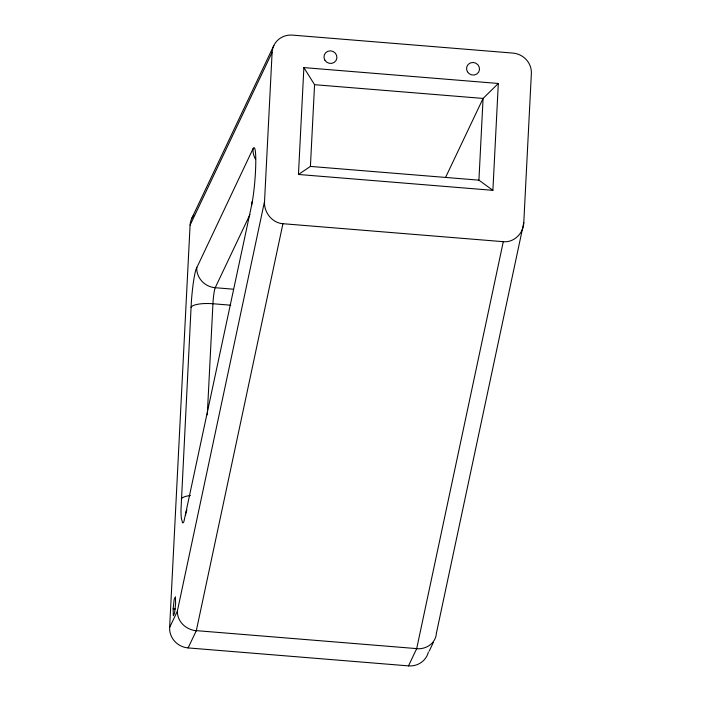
<?xml version="1.0" encoding="UTF-8"?>
<svg xmlns="http://www.w3.org/2000/svg" width="701" height="701" viewBox="0 0 701 701"><rect width="100%" height="100%" fill="white"/><g stroke="black" fill="none" stroke-linecap="round" stroke-linejoin="round"><path stroke-width="1.05" d="M272.111 52.391L264.531 201.485C263.734 212.14 272.023 222.962 282.932 223.707L503.292 241.679C514.035 242.826 523.629 233.153 523.787 222.629L531.367 73.535A19.619 18.769 25.4 0 0 512.878 53.083L292.51 35.12A19.619 18.769 25.4 0 0 272.111 52.391L190.085 225.144L169.633 627.465A19.619 18.769 25.4 0 0 188.122 647.917L408.49 665.88A19.619 18.769 25.4 0 0 428.39 652.018M255.628 159.39A19.619 18.769 25.4 0 1 252.982 148.814L195.903 269.552A33.008 3.549 -85.3 0 0 193.564 281.215A31.843 3.426 -85.3 0 0 192.977 285.438A32.938 3.549 -85.3 0 0 191.312 302.639L180.998 509.793A33.683 3.628 -85.3 0 0 181.305 517.978L182.567 522.832A33.683 3.628 -85.3 0 0 183.986 521.307L251.589 205.454A19.619 14.984 12 0 1 252.307 201.353M207.294 414.782L212.938 303.743A13.082 1.411 -85.3 0 1 215.216 287.717L249.933 214.602M298.451 174.47L303.875 67.603L498.315 83.463L492.891 190.33L298.451 174.47L310.412 166.417L478.923 180.157L492.891 190.33M310.412 166.417L314.565 84.69L303.875 67.603M478.923 180.157L483.077 98.429L498.315 83.463M173.147 608.854L174.172 599.39L175.408 596.796L175.609 603.666L174.575 613.13L173.349 615.723L173.147 608.854L175.32 609.029M264.531 201.485L177.318 611.298L169.633 627.465M188.122 647.917L196.324 630.637L282.932 223.707M408.49 665.88L416.692 648.609L503.292 241.679M436.565 632.433L523.787 222.629M191.802 218.309L273.828 45.556M445.582 177.406L483.077 98.429L314.565 84.69M429.222 651.124L433.323 642.484M233.039 289.171L215.216 287.717A19.619 18.769 25.4 0 1 196.736 267.274M230.76 305.198L212.938 303.743A19.619 5.336 2.9 0 0 191.031 307.345M196.324 630.637L416.692 648.609M181.296 498.937A19.619 5.336 2.9 0 1 190.392 495.502M185.599 515.515A19.619 14.984 12 0 1 186.922 510.056M252.982 148.857A32.658 3.514 -85.3 0 1 255.725 165.287A32.658 3.514 -85.3 0 1 251.589 205.428M190.085 225.144A19.619 18.769 25.4 0 1 193.774 215.076M436.416 632.425A19.847 17.446 16.2 0 1 416.692 648.749M196.315 630.777A19.847 17.446 16.2 0 1 177.467 611.307M467.401 71.721A6.537 6.256 25.4 0 0 478.643 72.133A6.537 6.256 25.4 0 0 473.052 62.468A6.537 6.256 25.4 0 0 467.401 71.721M324.817 60.093A6.537 6.256 25.4 0 0 336.051 60.505A6.537 6.256 25.4 0 0 330.46 50.84A6.537 6.256 25.4 0 0 324.817 60.093"/></g></svg>
